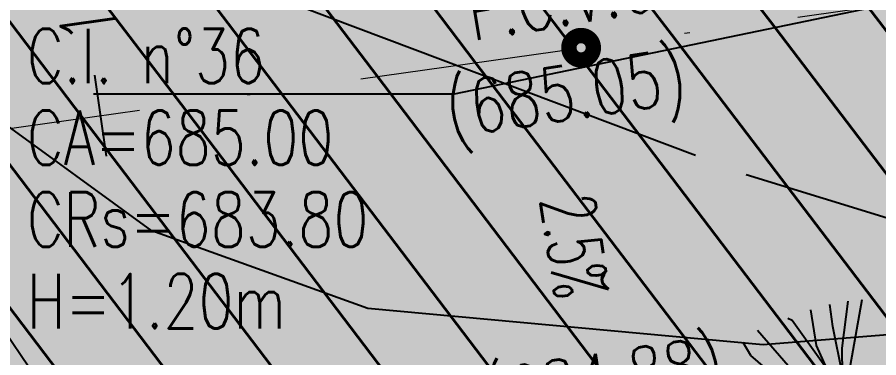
# Model space of a CAD drawing. Extents: x 352140 to 354978, y 6304672 to 6307963.
# Drawn here: x 352633.71 to 352649.51, y 6306022.98 to 6306029.22 of the extents above; entities that cross this region are included whole.
import ezdxf
from ezdxf import colors
from ezdxf.entities.mleader import LeaderData, LeaderLine
from ezdxf.enums import TextEntityAlignment as Align
from ezdxf.math import Vec2, Vec3

# ---------------------------------------------------------------- set-up
doc = ezdxf.new("R2010")
doc.units = 0
doc.linetypes.add('DASHDOTX2', pattern=[2, 1, -0.5, 0, -0.5])
doc.linetypes.add('DASHED', pattern=[19.049999999999997, 12.7, -6.35])
doc.layers.get('0').update_dxf_attribs({"linetype": 'CONTINUOUS'})
for name, color, linetype in [('00-S2_ALL AREA APORTANTES', 150, 'CONTINUOUS'), ('01_Dem Ext_Transl_niv.anillo', 130, 'CONTINUOUS'), ('02_Geo ext_Acotamiento', 7, 'CONTINUOUS'), ('03_Pav ext_Escurrimiento', 2, 'CONTINUOUS'), ('03_Pav ext_HCV', 34, 'CONTINUOUS'), ('03_Pav ext_Vereda HC', 42, 'CONTINUOUS'), ('03_S3_Pav ext_Cota', 2, 'CONTINUOUS'), ('05_All ext_Txt', 4, 'CONTINUOUS'), ('Paisajismo', 253, 'CONTINUOUS')]:
    doc.layers.add(name, color=color, linetype=linetype)
doc.layers.add('EJE PROYECTADO', color=7, linetype='DASHDOTX2', lineweight=15)
doc.styles.add('JPG_2MM', font='simplex.shx', dxfattribs={"height": 1})
doc.styles.add('ROMANS', font='romans.shx', dxfattribs={"width": 0.75})
doc.dimstyles.new('Principal', dxfattribs={"dimscale": 0, "dimtxt": 2, "dimasz": 2, "dimexe": 1, "dimexo": 1, "dimtad": 1, "dimrnd": 0.05, "dimzin": 1, "dimtxsty": 'ROMANS', "dimcen": 2.5, "dimclrt": 2, "dimaunit": 2, "dimadec": 0, "dimazin": 0, "dimtfac": 1, "dimtmove": 0, "dimatfit": 3, "dimfxl": 1, "dimfxlon": 1, "dimarcsym": 0})
pattern_1 = [(127.2451660467093, (0, 0), (-1.263734244477452, -0.9607975902004564), [])]
pattern_2 = [(0, (0, 0), (0.15875, 0.3175), [0, -0.3175])]

# ---------------------------------------------------------------- blocks, each defined once
blk = doc.blocks.new('_Dot')
at = {"color": 0, "linetype": 'ByBlock', "lineweight": -2}
blk.add_line((-0.5, 0), (-1, 0), dxfattribs=at)
at = {"color": 0, "linetype": 'ByBlock', "const_width": 0.5}
blk.add_lwpolyline([(-0.25, 0, 1), (0.25, 0, 1)], format="xyb", close=True, dxfattribs=at)
blk = doc.blocks.new('*U962')
at = {"layer": 'EJE PROYECTADO', "color": 7, "linetype": 'DASHDOTX2', "lineweight": 15, "ltscale": 4}
blk.add_line((352607.9261549542, 6306023.563363702), (352715.028569147, 6306038.686160961), dxfattribs=at)
blk = doc.blocks.new('sta_tic')
blk.add_line((0, -1.5), (0, 1.5))
blk = doc.blocks.new('*D1446')
at = {"layer": '02_Geo ext_Acotamiento', "color": 0, "lineweight": -2, "transparency": 16777216}
blk.add_line((352571.789194189, 6306017.325821411), (352570.1212967744, 6306023.145086422), dxfattribs=at)
at = {"layer": '02_Geo ext_Acotamiento', "color": 0, "transparency": 16777216}
blk.add_solid([(352570.2815125268, 6306023.191006901), (352569.9610810217, 6306023.099165943), (352569.8457738976, 6306024.106380936)], dxfattribs=at)
at = {"layer": '02_Geo ext_Acotamiento', "color": 2, "transparency": 16777216, "insert": (352571.9656105724, 6306020.00490927), "char_height": 1, "attachment_point": 5, "rotation": 285.99317661795897, "style": 'ROMANS'}
blk.add_mtext('R377,95', dxfattribs=at)
blk = doc.blocks.new('1.0 - LO RECABARREN LOTEO PARQUE - VEGETACION PROPUESTA ETAPA MUNICIPAL')
at = {"layer": 'Paisajismo', "color": 251}
for p, q in [((352648.6703869543, 6306023.55103893), (352648.6163720467, 6306023.952693189)), ((352648.8388235013, 6306023.15170971), (352648.9474132078, 6306024.012640228)), ((352649.2034538541, 6306024.04052703), (352648.9856353168, 6306022.832474907)), ((352648.2602294908, 6306023.856789377), (352648.3602158913, 6306023.201170433)), ((352647.9242269867, 6306023.657703525), (352647.8433228326, 6306023.699899863)), ((352648.5551617733, 6306022.777270631), (352647.9242269867, 6306023.657703525)), ((352647.9693524788, 6306022.686037116), (352647.2868070771, 6306023.474866655)), ((352648.8479399413, 6306022.668871204), (352648.6703869543, 6306023.55103893)), ((352647.1618972222, 6306023.018202356), (352647.0238754012, 6306023.25611198)), ((352648.3602158913, 6306023.201170433), (352648.5551617733, 6306022.777270631)), ((352648.8479399413, 6306022.668871204), (352648.8388235013, 6306023.15170971)), ((352647.4334035569, 6306022.782813044), (352647.1618972222, 6306023.018202356))]:
    blk.add_line(p, q, dxfattribs=at)

msp = doc.modelspace()

# ---------------------------------------------------------------- hatches: boundary and pattern name
at = {"layer": '00-S2_ALL AREA APORTANTES', "linetype": 'DASHED', "lineweight": 40, "ltscale": 0.25}
h = msp.add_hatch(dxfattribs=at)
h.set_pattern_fill('ANSI31', color=40, scale=0.5, angle=82.24516604670926)
h.set_pattern_definition(pattern_1)
h.paths.add_polyline_path([(352652.3043928416, 6306042.453321074), (352624.9754433884, 6306038.594756333), (352626.7231071456, 6306026.217482185), (352654.0520196788, 6306030.076308399)])
h = msp.add_hatch(dxfattribs=at)
h.set_pattern_fill('ANSI31', color=150, scale=0.5, angle=82.24516604670926)
h.set_pattern_definition(pattern_1)
h.paths.add_polyline_path([(352654.0520196788, 6306030.076308399), (352626.7231071456, 6306026.217482185), (352628.470763946, 6306013.840257307), (352655.799676479, 6306017.699083521)])
at = {"layer": '03_Pav ext_HCV'}
h = msp.add_hatch(dxfattribs=at)
h.set_pattern_fill('SWAMP', color=256, scale=0.025, angle=-5.87842838446813e-10, style=0)
h.set_pattern_definition([(359.9999999994121, (0, 0), (0.3175000000056422, 0.5499261309017425), [0.079375, -0.555625]), (90, (0.0396875, -4.071855352894005e-13), (-0.3174999999943578, 0.5499261309082575), [0.0396875, -1.06016476181]), (90, (0.049609375, -5.089819191117507e-13), (-0.3174999999943578, 0.5499261309082575), [0.03175, -1.06810226181]), (90, (0.029765625, -3.053891514670504e-13), (-0.3174999999943578, 0.5499261309082575), [0.03175, -1.06810226181]), (59.99999999941215, (0.05953125000000001, -6.107783029341008e-13), (-0.3174999995629745, 0.5499261311573168), [0.0254, -0.6096]), (119.9999999994121, (0.01984375, -2.035927676447003e-13), (-0.6349999995686166, 2.555744082988348e-10), [0.0254, -0.6095999999999999])])
edge = h.paths.add_edge_path()
edge.add_arc((352695.6228278121, 6305975.85554616), 52.49999999651592, 90.15910991936789, 98.03670583891278, ccw=False)
edge.add_arc((352695.3284670433, 6306081.855137437), 53.49999999947075, 270.1591099180267, 278.1028961549432)
edge.add_line((352702.8693602514, 6306028.889252855), (352706.0136189333, 6306029.333188209))
edge.add_line((352706.0136189333, 6306029.333188209), (352705.9856154933, 6306029.531218028))
edge.add_line((352705.9856154933, 6306029.531218028), (352704.2032925461, 6306029.279573285))
edge.add_line((352704.2032925461, 6306029.279573285), (352703.2511160003, 6306036.012576957))
edge.add_line((352703.2511160003, 6306036.012576957), (352702.0188872132, 6306044.725878061))
edge.add_line((352702.0188872132, 6306044.725878061), (352703.8011654631, 6306044.977517299))
edge.add_line((352703.8011654631, 6306044.977517299), (352703.773204849, 6306045.175553165))
edge.add_line((352703.773204849, 6306045.175553165), (352700.3934077577, 6306044.698360805))
edge.add_arc((352708.7779693851, 6305985.792086722), 59.50000000028207, 98.10091267222913, 105.9121530044085)
edge.add_arc((352679.7166693964, 6306087.730503638), 46.50000000145129, 278.03645094313157, 285.91215300661685, ccw=False)
edge.add_line((352686.2175121692, 6306041.687164887), (352639.6351929855, 6306035.110011804))
edge.add_line((352639.6351929855, 6306035.110011804), (352606.2230754346, 6306030.392566704))
edge.add_arc((352596.4368605051, 6306099.705119715), 70.00000005380134, 271.48536212425654, 278.03645093934756, ccw=False)
edge.add_arc((352600.0018186228, 6305960.597349328), 69.1534494366037, 91.45045642228509, 104.4748563886432)
edge.add_line((352582.7165599253, 6306027.555690113), (352582.7637162774, 6306027.36655901))
edge.add_line((352582.7637162774, 6306027.36655901), (352584.5106173158, 6306027.800539543))
edge.add_line((352584.5106173158, 6306027.800539543), (352586.157412114, 6306021.195700438))
edge.add_line((352586.157412114, 6306021.195700438), (352586.7232885007, 6306021.335719549))
edge.add_line((352586.7232885007, 6306021.335719549), (352590.8544985201, 6306021.398619752))
edge.add_arc((352590.8663507516, 6306020.798736827), 0.6000000001080056, -63.22120006769461, 91.13187835353392, ccw=False)
edge.add_line((352591.1366790977, 6306020.263085274), (352587.502146802, 6306018.437976366))
edge.add_line((352587.502146802, 6306018.437976366), (352586.6893552667, 6306018.235521358))
edge.add_line((352586.6893552667, 6306018.235521358), (352588.3263039393, 6306011.670172343))
edge.add_line((352588.3263039393, 6306011.670172343), (352586.5827429757, 6306011.218601814))
edge.add_line((352586.5827429757, 6306011.218601814), (352586.6331052531, 6306011.025046549))
edge.add_arc((352655.5485133363, 6305772.515255022), 248.2664981939714, 98.86355153155222, 106.1162073025364, ccw=False)
edge.add_line((352617.2951473995, 6306017.816975603), (352641.5924359696, 6306021.247501212))
edge.add_line((352641.5924359696, 6306021.247501212), (352688.282935351, 6306027.839928221))
edge = h.paths.add_edge_path(flags=16)
edge.add_arc((352710.1973540727, 6305985.371992292), 53.11479439390379, 97.81937221579312, 105.0371406437207, ccw=False)
edge.add_line((352702.9710573276, 6306037.992919867), (352703.1129390418, 6306037.003681069))
edge.add_line((352703.1129390418, 6306037.003681069), (352703.112985636, 6306037.003351058))
edge.add_line((352703.112985636, 6306037.003351058), (352703.2550507675, 6306035.984753543))
edge.add_arc((352695.9715778618, 6306088.826736871), 53.34158021342433, 270.65045146726897, 277.8479116033116, ccw=False)
edge.add_arc((352696.5726847316, 6306036.088577505), 0.599999999917819, 105.0409264166529, 270.42413250202037, ccw=False)
at = {"layer": '03_Pav ext_Vereda HC'}
h = msp.add_hatch(dxfattribs=at)
h.set_pattern_fill('DOTS', color=256, scale=0.2, style=0)
h.set_pattern_definition(pattern_2)
edge = h.paths.add_edge_path()
edge.add_line((352703.4231398524, 6306047.650922799), (352703.7172836208, 6306045.571624896))
edge.add_line((352703.7172836208, 6306045.571624896), (352707.678001033, 6306046.130837192))
edge.add_line((352707.678001033, 6306046.130837192), (352706.7613178024, 6306052.61221841))
edge.add_line((352706.7613178024, 6306052.61221841), (352704.7789952164, 6306052.346499193))
edge.add_line((352704.7789952164, 6306052.346499193), (352705.1234542672, 6306049.910770163))
edge.add_line((352705.1234542672, 6306049.910770163), (352704.7974891174, 6306049.864802835))
edge.add_line((352704.7974891174, 6306049.864802835), (352605.845947787, 6306035.893869592))
edge.add_arc((352689.8269849572, 6305610.553489762), 433.5519038335603, 101.1690651233866, 102.6021311798104)
edge.add_line((352595.2348293417, 6306033.660541717), (352595.6981481941, 6306031.714750792))
edge.add_arc((352689.8269849693, 6305610.553489767), 431.551903831639, 101.17631749834288, 102.59846348413612, ccw=False)
edge.add_line((352606.1797675515, 6306033.921165339), (352703.4231398524, 6306047.650922799))
edge = h.paths.add_edge_path()
edge.add_arc((352405.9232446, 6306371.355446095), 378.50000000726, 289.44189965681994, 290.0475916589092, ccw=False)
edge.add_line((352531.9072759763, 6306014.43770509), (352532.5679948468, 6306012.549987328))
edge.add_arc((352405.9232446787, 6306371.35544612), 380.5000000049515, 289.4411039732285, 290.0493536249592)
edge.add_line((352536.3698511003, 6306013.914635807), (352535.6732577755, 6306015.789440849))
edge = h.paths.add_edge_path()
edge.add_line((352578.4074838122, 6306027.477461996), (352582.2739194857, 6306028.488174673))
edge.add_line((352582.2739194857, 6306028.488174673), (352582.2735466855, 6306028.489593998))
edge.add_arc((352695.6574150563, 6305586.721125475), 456.0869230611745, 103.5396469629236, 104.39476836692091, ccw=False)
edge.add_line((352588.8791843916, 6306030.132549373), (352588.4159086673, 6306032.078159176))
edge.add_arc((352689.8269848596, 6305610.553490033), 433.5519035480428, 103.5272370596859, 109.9019821663102)
edge.add_line((352542.2406797644, 6306018.21209183), (352542.9372858721, 6306016.337252383))
edge.add_arc((352690.6142637799, 6305608.175091193), 434.0562632094287, 104.98151822734289, 109.8906089499317, ccw=False)
h = msp.add_hatch(dxfattribs=at)
h.set_pattern_fill('DOTS', color=256, scale=0.2, style=0)
h.set_pattern_definition(pattern_2)
edge = h.paths.add_edge_path()
edge.add_line((352708.350524546, 6306025.119232051), (352708.6131484506, 6306025.156224338))
edge.add_line((352708.6131484506, 6306025.156224338), (352709.4927218606, 6306019.014929595))
edge.add_line((352709.4927218606, 6306019.014929595), (352711.4741742483, 6306019.286802134))
edge.add_line((352711.4741742483, 6306019.286802134), (352710.0305056714, 6306029.495230259))
edge.add_line((352710.0305056714, 6306029.495230259), (352706.0696310923, 6306028.937129316))
edge.add_line((352706.0696310923, 6306028.937129316), (352706.3637178175, 6306026.857591641))
edge.add_line((352706.3637178175, 6306026.857591641), (352622.7858116257, 6306015.057256527))
edge.add_line((352622.7858116257, 6306015.057256527), (352617.8349148842, 6306014.358241161))
edge.add_line((352617.8349148842, 6306014.358241161), (352609.6930310929, 6306013.208691459))
edge.add_line((352609.6930310929, 6306013.208691459), (352608.6640347624, 6306013.002519644))
edge.add_arc((352692.7099067825, 6305596.96117567), 424.4456484631147, 101.4208046291385, 104.3722850303219)
edge.add_line((352587.3534402294, 6306008.12309445), (352583.4868267102, 6306007.098818317))
edge.add_arc((352690.293514658, 6305609.325132148), 411.8635380785971, 105.0300391540091, 110.6289178628738)
edge.add_arc((352405.3193197821, 6306373.19770662), 403.4386051726804, 289.7481950342084, 290.285108327017, ccw=False)
edge.add_line((352541.6360073423, 6305993.486673285), (352542.2839023249, 6305991.59428968))
edge.add_arc((352405.3488428521, 6306373.115848734), 405.3515887915564, 289.7439899444065, 290.2860910811432)
edge.add_arc((352689.6646691976, 6305611.165365392), 407.9197498477678, 101.3968823298344, 110.63812504976039, ccw=False)
edge.add_line((352609.0580949512, 6306011.041724414), (352610.0295789288, 6306011.236372937))
edge.add_line((352610.0295789288, 6306011.236372937), (352708.350524546, 6306025.119232051))

# ---------------------------------------------------------------- linework, layer by layer
at = {"layer": '01_Dem Ext_Transl_niv.anillo', "color": 252, "linetype": 'DASHED', "flags": 128}
for points in [[(352629.137, 6306032.052), (352630.816, 6306027.379), (352634.161, 6306022.458), (352638.524, 6306020.378), (352647.7279999999, 6306021.149), (352656.919, 6306022.058999999), (352665.634, 6306020.765), (352674.729, 6306022.956), (352683.5870000001, 6306024.326), (352692.294, 6306024.422999999), (352700.074, 6306025.517999999), (352703.536, 6306027.126), (352705.9129999999, 6306031.415), (352705.87, 6306035.595), (352705.578, 6306039.153), (352704.93, 6306044.987000001)], [(352629.137, 6306032.052), (352630.816, 6306027.379), (352634.161, 6306022.458), (352638.524, 6306020.378), (352647.7279999999, 6306021.149), (352656.919, 6306022.058999999), (352665.634, 6306020.765), (352674.729, 6306022.956), (352683.5870000001, 6306024.326), (352692.294, 6306024.422999999), (352700.074, 6306025.517999999), (352703.536, 6306027.126), (352705.9129999999, 6306031.415), (352705.87, 6306035.595), (352705.578, 6306039.153), (352704.93, 6306044.987000001)], [(352634.2670000001, 6306031.172999999), (352647.081, 6306026.342)], [(352636.179, 6306025.307), (352632.039, 6306028.318)], [(352647.081, 6306026.342), (352652.046, 6306024.807999999)], [(352640.14, 6306023.878), (352636.179, 6306025.307)], [(352656.665, 6306023.948), (352647.3920000001, 6306023.215)], [(352647.3920000001, 6306023.215), (352640.14, 6306023.878)]]:
    msp.add_lwpolyline(points, dxfattribs=at)
at = {"layer": '03_Pav ext_Escurrimiento'}
msp.add_lwpolyline([(352645.0375233337, 6306024.080646051, 0, 0.399872795364281, 0), (352644.8534735159, 6306024.943971543, 0, 0, 0), (352644.6155429969, 6306026.060036061, 0, 0, 0)], format="xyseb", dxfattribs=at)
at = {"layer": '03_S3_Pav ext_Cota', "const_width": 0.4500000000000001}
msp.add_lwpolyline([(352643.9297899159, 6306028.735121697, 1), (352644.1726540378, 6306028.593281713, 1)], format="xyb", close=True, dxfattribs=at)

# ---------------------------------------------------------------- block references
at = {"layer": '02_Geo ext_Acotamiento', "color": 2, "linetype": 'Continuous', "lineweight": -3, "xscale": 0.5, "yscale": 0.5, "zscale": 0.5, "rotation": 8.03699912626946}
msp.add_blockref('sta_tic', (352635.2386378624, 6306027.419870064), dxfattribs=at)
at = {"layer": 'EJE PROYECTADO', "color": 7, "linetype": 'DASHDOTX2', "lineweight": 15, "ltscale": 4}
msp.add_blockref('*U962', (0, 0), dxfattribs=at)
at = {"layer": 'Paisajismo'}
msp.add_blockref('1.0 - LO RECABARREN LOTEO PARQUE - VEGETACION PROPUESTA ETAPA MUNICIPAL', (0, 0), dxfattribs=at)

# ---------------------------------------------------------------- texts
at = {"layer": '02_Geo ext_Acotamiento', "color": 7, "linetype": 'Continuous', "lineweight": -3, "insert": (352635.0463956144, 6306028.7813648), "char_height": 1, "attachment_point": 4, "rotation": 98.03699912626948, "style": 'ROMANS'}
msp.add_mtext('{\\C256;1060.00}', dxfattribs=at)
at = {"layer": '03_Pav ext_Escurrimiento', "style": 'ROMANS', "oblique": 359.8722847085243, "width": 0.5978430108135433}
msp.add_text('2.5%%%', height=0.9996819884283765, rotation=278.625645923392, dxfattribs=at).set_placement((352643.4378535536, 6306024.943490988), align=Align.CENTER)
at = {"layer": '03_S3_Pav ext_Cota', "style": 'JPG_2MM', "width": 0.75}
for s, rotation, p in [('F.C.V.6', 9.405420222227432, (352642.0614747038, 6306028.790271222)), ('(685.05)', 8.604452119030347, (352641.6517675974, 6306027.011399365)), ('(684.88)', 8.604452119030347, (352642.33562392, 6306021.736799659))]:
    msp.add_text(s, height=0.9999999999999994, rotation=rotation, dxfattribs=at).set_placement(p)

# ---------------------------------------------------------------- dimensions: what is measured, and where the dimension line sits
at = {"layer": '02_Geo ext_Acotamiento'}
dim = msp.add_radius_dim(center=(352673.9862456541, 6305660.762090027), mpoint=(352569.8457738976, 6306024.106380936), dimstyle='Principal', override={"dimfxl": 0.22}, dxfattribs=at)
dim.commit()
dim.dimension.update_dxf_attribs({"geometry": '*D1446', "text_midpoint": (352571.0930069205, 6306019.754806659), "dimtype": 164})

# ---------------------------------------------------------------- leaders
at = {"layer": '05_All ext_Txt'}
ml = msp.add_multileader_mtext('Standard', dxfattribs=at)
ml.set_content('{\\C256;C.I. n°36\\PCA=685.00^JCRs=683.80^JH=1.20m}', color=2, style='ROMANS')
ml.set_leader_properties(color=7)
ml.set_arrow_properties(name='DOT')
ml.build(insert=Vec2(0, 0))
ml.multileader.update_dxf_attribs({"text_left_attachment_type": 6, "text_right_attachment_type": 6, "dogleg_length": 0.4164050059420628, "arrow_head_size": 0.5})
ctx = ml.context
ctx.base_point, ctx.char_height, ctx.arrow_head_size, ctx.landing_gap_size, ctx.plane_origin, ctx.plane_x_axis, ctx.plane_y_axis = Vec3(352633.8327480092, 6306027.814447011, 7.550729100345624e-08), 1, 0.5, 0.05000000250530529, Vec3(352672.0180001906, 6305965.830190973, 6.048274780563569e-08), Vec3(1, -2.775557561562891e-16, -5.041539005118686e-09), Vec3(2.631196363540177e-16, 1, -2.863435111305193e-09)
ctx.left_attachment, ctx.right_attachment = 6, 6
notes = []
notes.append((ctx, [(1, (1, 1, 0), (352641.7230771605, 6306027.814447011, 3.572788882381439e-08), (-1, 2.775557561562891e-16, 5.041539005118686e-09), 1.040329146316736, [(0, [(352654.1363070168, 6306030.386090992, -3.421762134763931e-08)], 0, [])])]))
ctx.mtext.insert, ctx.mtext.text_direction, ctx.mtext.width, ctx.mtext.line_spacing_factor, ctx.mtext.line_spacing_style, ctx.mtext.flow_direction, ctx.mtext.extrusion = Vec3(352633.8827480117, 6306029.014447011, 7.181909190700348e-08), Vec3(1, -2.775557561562891e-16, -5.041539005118686e-09), 6.728604887088298, 0.8999999999999998, 2, 5, Vec3(5.041539005118687e-09, 2.863435111305191e-09, 1)
ml = msp.add_multileader_mtext('Standard', dxfattribs=at)
ml.set_content('{\\C256;DESCARGA SUM \\PHDPE DN 300\\PL=6.8m i=1%min}', color=2, style='ROMANS')
ml.set_leader_properties(color=7)
ml.set_arrow_properties(name='DOT')
ml.build(insert=Vec2(0, 0))
ml.multileader.update_dxf_attribs({"text_left_attachment_type": 6, "text_right_attachment_type": 6, "dogleg_length": 1.040329146316736, "arrow_head_size": 0.5})
ctx = ml.context
ctx.base_point, ctx.char_height, ctx.arrow_head_size, ctx.landing_gap_size, ctx.plane_origin, ctx.plane_x_axis, ctx.plane_y_axis = Vec3(352634.4035416751, 6306011.239064787, -7.933131000285041e-08), 1, 0.5, 0.05000000250530529, Vec3(352645.0602200857, 6306032.332892179, -1.959382620268693e-08), Vec3(1, -1.387778780781446e-15, -3.517525297178413e-09), Vec3(1.403991249853975e-15, 1, 4.609055430399856e-09)
ctx.left_attachment, ctx.right_attachment = 6, 6
notes.append((ctx, [(1, (1, 1, 0), (352645.2224422549, 6306011.239064787, -1.173870664803026e-07), (-1, 1.387778780781446e-15, 3.517525297178413e-09), 1.040329146316736, [(1, [(352654.9514021313, 6306025.024926304, -8.806912906583228e-08)], 0, [])])]))
ctx.mtext.insert, ctx.mtext.text_direction, ctx.mtext.rotation, ctx.mtext.line_spacing_factor, ctx.mtext.line_spacing_style, ctx.mtext.flow_direction, ctx.mtext.extrusion = Vec3(352634.4535416776, 6306012.439064787, -7.397631976004198e-08), Vec3(1, -1.387778780781446e-15, -3.517525297178413e-09), 6.283185307179584, 0.8999999999999998, 2, 5, Vec3(3.517525297178408e-09, -4.609055430399862e-09, 1)
for ctx, leaders in notes:
    for number, flags, end, landing, length, lines in leaders:
        leader = LeaderData()
        leader.index, (leader.has_last_leader_line, leader.has_dogleg_vector, leader.attachment_direction) = number, flags
        leader.last_leader_point, leader.dogleg_vector, leader.dogleg_length = Vec3(end), Vec3(landing), length
        for number, points, colour, breaks in lines:
            line = LeaderLine()
            line.index, line.vertices, line.color, line.breaks = number, Vec3.list(points), colors.encode_raw_color(colour), breaks
            leader.lines.append(line)
        ctx.leaders.append(leader)

doc.saveas('drawing.dxf')
